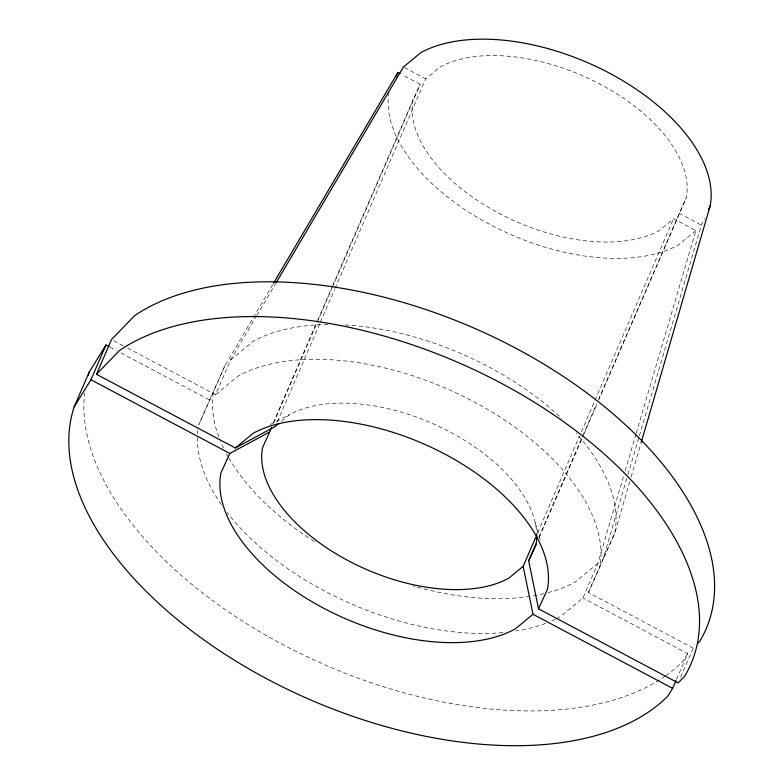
<?xml version="1.0" encoding="UTF-8"?>
<svg xmlns="http://www.w3.org/2000/svg" width="784" height="784" viewBox="0 0 784 784"><rect width="100%" height="100%" fill="white"/><g stroke="black" fill="none" stroke-linecap="round" stroke-linejoin="round"><path stroke-width="0.59" stroke-dasharray="3.92 2.94" d="M629.758 481.699L614.725 533.287L588.431 592.547L693.203 648.133L694.83 646.457M631.13 477.015L640.695 444.185M556.473 618.674A213.464 117.816 23.4 0 0 560.462 616.596L582.904 598.016L597.947 563.265L623.799 475.408M625.181 470.723L635.873 434.405M636.216 433.238L695.869 230.574L673.564 218.746L659.285 230.555A145.334 80.213 23.4 0 1 498.683 213.13A145.334 80.213 23.4 0 1 413.031 99.901L420.185 84.319L402.123 74.735M588.431 592.547L603.464 557.787L627.602 475.79M627.955 474.624L638.98 437.139M639.332 435.963L701.396 225.106L704.463 218.432M225.067 365.432L198.764 424.703L225.067 365.432L272.93 284.298M127.606 348.067L215.551 394.724L230.584 359.964L256.074 316.765M273.293 422.811L317.442 320.783M317.932 319.666L332.485 286.023M332.975 284.906L413.031 99.901M273.655 422.929L316.844 323.135M317.324 322.018L331.877 288.385M332.367 287.258L420.185 84.319M277.242 421.939L319.941 323.273M320.421 322.155L334.494 289.639M334.984 288.512L425.712 78.851L439.981 67.042A145.334 80.213 23.4 0 1 600.583 84.456A145.334 80.213 23.4 0 1 686.245 197.686L598.907 399.507M537.706 532.679L579.435 436.257M581.375 431.768L673.564 218.746M538.863 537.305L582.042 437.511M582.532 436.394L596.604 403.878M598.545 399.389L686.245 197.686M539.225 537.412L583.384 435.385M583.864 434.258L596.967 403.985M676.514 679.395L687.676 653.601L582.904 598.016M680.59 677.288L693.203 648.133M603.464 557.787L614.725 533.287A213.464 117.816 23.4 0 0 576.024 433.121M256.701 315.707L275.351 284.092M687.676 653.601L682.923 661.275A333.817 184.24 23.4 0 1 666.204 675.406M230.584 359.964L253.026 341.393A213.464 117.816 23.4 0 1 328.329 324.517M215.551 394.724L237.993 376.153A213.464 117.816 23.4 0 1 473.869 401.741A213.464 117.816 23.4 0 1 599.682 568.037M281.544 421.253L289.57 414.609A145.334 80.213 23.4 0 1 440.373 427.094A145.334 80.213 23.4 0 1 536.658 532.63M695.869 230.574L678.542 244.912A170.765 94.256 23.4 0 1 490.725 224.91A170.765 94.256 23.4 0 1 388.982 92.512M597.947 563.265L575.505 581.836A213.464 117.816 23.4 0 1 545.203 593.37M270.235 424.536L289.57 414.609M404.466 67.581L425.712 78.851M679.081 213.268L701.396 225.106M113.66 340.668L123.313 345.793M110.279 347.273L116.718 350.693M121.001 352.967L210.024 400.193M535.296 522.918L540.343 540.509M665.224 676.092A333.817 184.24 23.4 0 1 300.85 653.758A333.817 184.24 23.4 0 1 84.623 393M555.444 619.174A213.464 117.816 23.4 0 1 551.221 621.104M545.684 623.339A213.464 117.816 23.4 0 1 515.921 631.002M502.779 632.619A213.464 117.816 23.4 0 1 227.056 512.383M221.353 504.592A213.464 117.816 23.4 0 1 197.499 435.179M197.568 433.983A213.464 117.816 23.4 0 1 197.882 430.436M543.949 593.684A213.464 117.816 23.4 0 1 530.964 596.252M529.808 596.428A213.464 117.816 23.4 0 1 412.796 585.873M314.276 541.499A213.464 117.816 23.4 0 1 228.977 458.209M228.34 457.092A213.464 117.816 23.4 0 1 226.478 453.75M223.626 448.144A213.464 117.816 23.4 0 1 220.598 441.421M218.834 436.962A213.464 117.816 23.4 0 1 213.807 389.942M345.215 324.939A213.464 117.816 23.4 0 1 561.971 418.695"/><path stroke-width="1.18" d="M641.038 443.009L710.079 206.192A170.765 94.256 23.4 0 0 609.433 73.147A170.765 94.256 23.4 0 0 420.724 52.675L403.407 67.012L275.968 283.044M676.033 680.512L672.633 688.362L667.89 696.025A333.817 184.24 23.4 0 1 286.023 688.617A333.817 184.24 23.4 0 1 74.176 406.827L89.219 372.077L105.987 344.999L109.211 346.704M74.176 406.827L90.954 379.76L105.987 344.999M278.869 423.468L275.302 426.427L235.376 447.978L96.471 374.291L111.514 339.531L134.505 315.756A333.817 184.24 23.4 0 1 533.639 358.112A333.817 184.24 23.4 0 1 699.71 641.4L698.083 643.086M535.766 537.167L523.153 566.322L508.875 578.131A145.334 80.213 23.4 0 1 348.272 560.707A145.334 80.213 23.4 0 1 262.62 447.478L271.715 427.407M96.471 374.291L119.472 350.517A333.817 184.24 23.4 0 1 518.596 392.872A333.817 184.24 23.4 0 1 684.677 676.161L678.16 682.893L538.52 608.805L528.671 560.844L535.952 544.027M395.832 76.93L397.88 72.481L400.007 73.608M269.774 431.896L229.849 453.456L220.99 472.752A173.705 95.873 23.4 0 0 323.371 608.08A173.705 95.873 23.4 0 0 515.323 628.905L532.993 614.274L523.153 566.322M528.671 560.844L535.835 545.262A145.334 80.213 23.4 0 0 536.717 533.816M708.55 209.524L710.079 206.192M538.52 608.805L547.379 589.509A173.705 95.873 23.4 0 0 444.998 454.171A173.705 95.873 23.4 0 0 253.046 433.356L235.376 447.978M273.547 283.24L397.88 72.481M90.954 379.76L229.849 453.456M532.993 614.274L672.633 688.362M88.171 375.428A333.817 184.24 23.4 0 1 89.219 372.077"/></g></svg>
